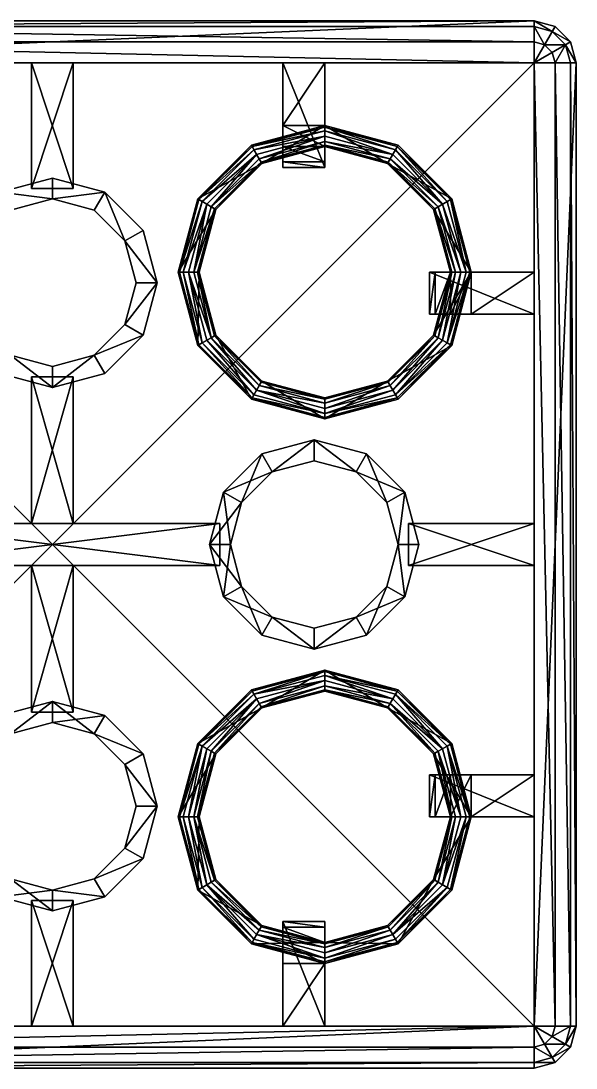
# Model space of a CAD drawing. Header units: metres. Extents: x 0 to 2.5, y 0 to 2.5.
# Drawn here: x 1.175 to 2.5, y 0 to 2.5 of the extents above; entities that cross this region are included whole.
import ezdxf

# ---------------------------------------------------------------- set-up
doc = ezdxf.new("R2010")
doc.units = ezdxf.units.M
doc.layers.add('block', color=163, linetype='CONTINUOUS')

msp = doc.modelspace()

# ---------------------------------------------------------------- meshes
at = {"layer": 'block'}
mesh = msp.add_polyface(dxfattribs=at)
corners = [(0.7, 2.15, 0.1), (0.7, 2.15, 1.4), (0.7, 2.4, 1.4), (0.7, 2.4), (0.7, 2.25), (0.7, 2.2, 0.013397), (0.7, 2.163398, 0.05), (0.6, 2.4, 1.4), (0.6, 2.25), (0.6, 2.15, 0.1), (0.6, 2.2, 0.013397), (0.6, 2.163398, 0.05), (1.2, 2.4, 1.4), (1.2, 2.4), (1.3, 2.4), (1.2, 2.1, 1.4), (1.2, 2.1), (1.3, 2.1, 1.4), (1.25, 2.125), (1.25, 2.125, 1.4), (1.125, 2.091506), (0.1, 2.5), (0.1, 2.4), (2.4, 2.5), (0.1, 2.4, 1.4), (2.4, 2.4, 1.4), (0.1, 2.5, 1.4), (0.1, 2.45, 1.486603), (2.4, 2.4, 1.5), (0.1, 2.4, 1.5), (0.1, 2.486603, 1.45), (2.4, 2.45, 1.486603), (2.4, 2.5, 1.4), (0.859808, 2.05, 1.5), (0.903109, 2.075, 1.5), (0.775, 2.203109, 1.5), (0.6, 2.25, 1.5), (0.75, 2.159808, 1.5), (0.775, 2.203109, 1.725), (0.6, 2.25, 1.725), (0.903109, 2.075, 1.725), (0.6, 2.2375, 1.746651), (0.76875, 2.192284, 1.746651), (0.7625, 2.181458, 1.75), (0.881458, 2.0625, 1.75), (0.892284, 2.06875, 1.746651), (0.75625, 2.170633, 1.746651), (0.773325, 2.200208, 1.7375), (0.6, 2.2125, 1.746651), (0.6, 2.225, 1.75), (0.6, 2.203349, 1.7375), (0.6, 2.246651, 1.7375), (0.900208, 2.073325, 1.7375), (0.751675, 2.162708, 1.7375), (0.870633, 2.05625, 1.746651), (0.862708, 2.051675, 1.7375), (0.75, 2.159808, 1.725), (0.6, 2.2, 1.725), (0.6, 2.2, 1.5), (0.859808, 2.05, 1.725)]
mesh.append_faces([[corners[k] for k in face] for face in [(0, 1, 2), (0, 2, 3), (0, 3, 4), (0, 4, 5), (0, 5, 6), (7, 3, 2), (3, 8, 4), (1, 7, 2), (9, 1, 0), (10, 6, 5), (5, 4, 8), (6, 11, 0), (12, 13, 14), (15, 16, 13), (15, 13, 12), (14, 13, 16), (17, 15, 12), (18, 19, 20), (21, 22, 23), (22, 24, 25), (23, 26, 21), (27, 28, 29), (30, 31, 27), (32, 30, 26), (33, 34, 35), (36, 37, 35), (33, 35, 37), (34, 38, 35), (35, 38, 39), (35, 39, 36), (38, 34, 40), (41, 42, 43), (43, 42, 44), (44, 42, 45), (43, 44, 46), (45, 42, 47), (42, 41, 47), (43, 46, 48), (41, 43, 49), (43, 48, 49), (48, 46, 50), (47, 39, 38), (39, 47, 51), (47, 41, 51), (45, 47, 52), (47, 38, 52), (52, 38, 40), (50, 46, 53), (46, 54, 53), (55, 56, 53), (57, 53, 56), (58, 56, 37), (37, 56, 59)]])
mesh = msp.add_polyface(dxfattribs=at)
corners = [(1.8, 2.4, 1.4), (1.8, 2.4), (1.9, 2.4), (1.8, 2.25), (1.9, 2.15, 1.4), (1.8, 2.15, 1.4), (1.8, 2.15, 0.1), (1.8, 2.2, 0.013397), (1.8, 2.163398, 0.05), (1.9, 2.163398, 0.05), (1.9, 2.2, 0.013397), (1.9, 2.15, 0.1), (1.3, 2.4, 1.4), (1.3, 2.4), (1.3, 2.1), (1.3, 2.1, 1.4), (1.2, 2.4, 1.4), (1.2, 2.1), (1.25, 2.125, 1.4), (1.25, 2.125), (1.375, 2.091506, 1.4), (2.4, 2.5), (0.1, 2.4), (2.4, 2.4), (2.4, 2.4, 1.4), (2.4, 2.5, 1.4), (0.1, 2.5, 1.4), (0.1, 2.486603, 1.45), (2.4, 2.486603, 1.45), (2.4, 2.45, 1.486603), (0.1, 2.45, 1.486603), (2.4, 2.4, 1.5), (1.75, 2.159808, 1.5), (1.9, 2.25, 1.5), (1.725, 2.203109, 1.5), (1.596891, 2.075, 1.5), (1.725, 2.203109, 1.725), (1.596891, 2.075, 1.725), (1.9, 2.25, 1.725), (1.629367, 2.05625, 1.746651), (1.74375, 2.170633, 1.746651), (1.748325, 2.162708, 1.7375), (1.9, 2.2125, 1.746651), (1.73125, 2.192284, 1.746651), (1.726675, 2.200208, 1.7375), (1.9, 2.2375, 1.746651), (1.9, 2.225, 1.75), (1.7375, 2.181458, 1.75), (1.607716, 2.06875, 1.746651), (1.618542, 2.0625, 1.75), (1.75, 2.159808, 1.725), (1.9, 2.2, 1.725), (1.599792, 2.073325, 1.7375), (1.9, 2.246651, 1.7375), (1.9, 2.203349, 1.7375), (1.637292, 2.051675, 1.7375), (1.640192, 2.05, 1.5)]
mesh.append_faces([[corners[k] for k in face] for face in [(0, 1, 2), (2, 1, 3), (4, 5, 0), (6, 5, 4), (3, 6, 7), (0, 5, 6), (7, 6, 8), (0, 6, 1), (6, 3, 1), (8, 9, 7), (7, 10, 3), (11, 8, 6), (12, 13, 14), (12, 14, 15), (16, 13, 12), (13, 17, 14), (15, 16, 12), (18, 19, 20), (21, 22, 23), (22, 24, 23), (21, 25, 26), (27, 25, 28), (27, 28, 29), (30, 29, 31), (32, 33, 34), (32, 34, 35), (34, 36, 35), (35, 36, 37), (36, 34, 38), (38, 34, 33), (39, 40, 41), (41, 40, 42), (43, 44, 45), (43, 45, 46), (42, 40, 46), (43, 46, 47), (46, 40, 47), (40, 39, 47), (43, 47, 48), (47, 49, 48), (50, 41, 51), (38, 44, 36), (36, 44, 52), (44, 43, 52), (43, 48, 52), (36, 52, 37), (45, 44, 53), (44, 38, 53), (51, 41, 54), (41, 42, 54), (41, 50, 55), (56, 50, 32), (32, 50, 51)]])
mesh = msp.add_polyface(dxfattribs=at)
corners = [(2.4, 1.9, 1.4), (2.4, 1.9), (2.4, 1.8), (2.25, 1.9), (2.15, 1.9, 0.1), (2.2, 1.9, 0.013397), (2.15, 1.9, 1.4), (2.163398, 1.9, 0.05), (2.4, 1.8, 1.4), (2.25, 1.8), (2.163398, 1.8, 0.05), (2.2, 1.8, 0.013397), (2.4, 2.4), (2.5, 2.4), (2.486603, 2.45), (2.45, 2.486603), (2.4, 2.5), (2.486603, 2.45, 1.4), (2.45, 2.486603, 1.4), (2.4, 2.5, 1.4), (2.5, 2.4, 1.4), (2.443301, 2.425, 1.486603), (2.45, 2.4, 1.486603), (2.4, 2.4, 1.5), (2.443301, 2.475, 1.45), (2.425, 2.443301, 1.486603), (2.4, 2.486603, 1.45), (2.4, 2.45, 1.486603), (2.475, 2.443301, 1.45), (2.486603, 2.4, 1.45), (2.159808, 2.05, 1.5), (2.2, 1.9, 1.5), (2.25, 1.9, 1.5), (2.203109, 2.075, 1.5), (2.25, 1.9, 1.725), (2.203109, 2.075, 1.725), (2.2375, 1.9, 1.746651), (2.181458, 2.0625, 1.75), (2.192284, 2.06875, 1.746651), (2.170633, 2.05625, 1.746651), (2.225, 1.9, 1.75), (2.162708, 2.051675, 1.7375), (2.2125, 1.9, 1.746651), (2.159808, 2.05, 1.725), (2.203349, 1.9, 1.7375), (2.246651, 1.9, 1.7375), (2.200208, 2.073325, 1.7375), (2.2, 1.9, 1.725), (2.159808, 1.75, 1.725)]
mesh.append_faces([[corners[k] for k in face] for face in [(0, 1, 2), (3, 4, 5), (0, 6, 4), (5, 4, 7), (0, 4, 1), (4, 3, 1), (8, 6, 0), (9, 1, 3), (7, 10, 5), (5, 11, 3), (12, 13, 14), (12, 14, 15), (16, 12, 15), (14, 17, 15), (15, 17, 18), (18, 19, 16), (15, 18, 16), (17, 14, 20), (20, 14, 13), (21, 22, 23), (24, 25, 26), (25, 23, 27), (24, 26, 19), (23, 25, 21), (22, 21, 28), (21, 25, 28), (25, 24, 28), (24, 17, 28), (28, 17, 20), (28, 20, 29), (22, 28, 29), (26, 25, 27), (17, 24, 18), (24, 19, 18), (30, 31, 32), (30, 32, 33), (32, 34, 35), (32, 35, 33), (36, 37, 38), (39, 37, 40), (37, 36, 40), (41, 39, 42), (39, 40, 42), (43, 41, 44), (41, 42, 44), (34, 45, 46), (45, 36, 46), (36, 38, 46), (34, 46, 35), (43, 44, 47), (30, 47, 31), (31, 47, 48), (47, 30, 43)]])
mesh = msp.add_polyface(dxfattribs=at)
corners = [(1.2, 1.2, 1.4), (1.2, 1.2), (1.3, 1.2), (1.2, 0.85, 1.4), (1.2, 0.85), (1.3, 0.85, 1.4), (0.85, 1.2, 1.4), (0.85, 1.2), (0.85, 1.3), (1.65, 1.2, 1.4), (0.85, 1.3, 1.4), (1.15, 0.798205), (1.125, 0.841506), (1.076795, 0.725), (1.033494, 0.75), (1, 0.625), (1.05, 0.625), (1.25, 0.875), (1.25, 0.825), (1.15, 0.798205, 1.4), (1.076795, 0.725, 1.4), (1.033494, 0.75, 1.4), (1.125, 0.841506, 1.4), (1.25, 0.875, 1.4), (1.25, 0.825, 1.4), (1.05, 0.625, 1.4), (1, 0.625, 1.4), (0.841506, 1.125), (0.841506, 1.125, 1.4), (0.875, 1.25), (0.875, 1.25, 1.4), (0.1, 2.4, 1.5), (2.4, 0.1, 1.5), (0.1, 0.1, 1.5), (0.859808, 0.75, 1.5), (0.95, 0.6, 1.5), (0.903109, 0.775, 1.5), (0.95, 0.6, 1.725), (0.903109, 0.775, 1.725), (0.775, 0.903109, 1.725), (0.900208, 0.773325, 1.7375), (0.946651, 0.6, 1.7375), (0.773325, 0.900208, 1.7375), (0.892284, 0.76875, 1.746651), (0.881458, 0.7625, 1.75), (0.9375, 0.6, 1.746651), (0.925, 0.6, 1.75), (0.859808, 0.75, 1.725), (0.862708, 0.751675, 1.7375), (0.903349, 0.6, 1.7375), (0.870633, 0.75625, 1.746651), (0.9125, 0.6, 1.746651), (0.9, 0.6, 1.725)]
mesh.append_faces([[corners[k] for k in face] for face in [(0, 1, 2), (3, 4, 1), (3, 1, 0), (5, 4, 3), (2, 1, 4), (5, 3, 0), (6, 7, 8), (9, 7, 6), (9, 6, 10), (11, 12, 13), (13, 12, 14), (13, 14, 15), (13, 15, 16), (12, 11, 17), (17, 11, 18), (19, 20, 21), (19, 21, 22), (19, 22, 23), (19, 23, 24), (21, 20, 25), (21, 25, 26), (21, 14, 22), (22, 14, 12), (17, 23, 12), (22, 12, 23), (14, 21, 15), (26, 15, 21), (24, 11, 19), (19, 11, 13), (20, 16, 25), (16, 20, 13), (19, 13, 20), (11, 24, 18), (27, 28, 29), (30, 29, 28), (31, 32, 33), (34, 35, 36), (35, 37, 38), (39, 36, 38), (35, 38, 36), (40, 38, 41), (42, 40, 43), (40, 41, 43), (41, 38, 37), (44, 43, 45), (43, 41, 45), (44, 45, 46), (47, 48, 49), (44, 46, 50), (46, 51, 50), (51, 48, 50), (38, 40, 39), (52, 34, 47)]])
mesh = msp.add_polyface(dxfattribs=at)
corners = [(1.2, 1.65, 1.4), (1.2, 1.65), (1.3, 1.65), (1.2, 1.3, 1.4), (1.2, 1.3), (1.3, 1.3, 1.4), (0.85, 1.3, 1.4), (0.85, 1.3), (1.65, 1.3), (0.85, 1.2, 1.4), (0.85, 1.2), (1.076795, 1.775), (1.033494, 1.75), (1.15, 1.701795), (1.125, 1.658494), (1.25, 1.625), (1.25, 1.675), (1.05, 1.875), (1, 1.875), (1.15, 1.701795, 1.4), (1.125, 1.658494, 1.4), (1.076795, 1.775, 1.4), (1.033494, 1.75, 1.4), (1, 1.875, 1.4), (1.05, 1.875, 1.4), (1.25, 1.625, 1.4), (1.25, 1.675, 1.4), (0.841506, 1.375, 1.4), (0.841506, 1.375), (0.875, 1.25, 1.4), (0.875, 1.25), (2.4, 2.4, 1.4), (0.1, 2.4, 1.4), (0.1, 0.1, 1.4), (0.903109, 1.725, 1.5), (0.95, 1.9, 1.5), (0.859808, 1.75, 1.5), (0.903109, 1.725, 1.725), (0.95, 1.9, 1.725), (0.775, 1.596891, 1.725), (0.892284, 1.73125, 1.746651), (0.900208, 1.726675, 1.7375), (0.76875, 1.607716, 1.746651), (0.7625, 1.618542, 1.75), (0.881458, 1.7375, 1.75), (0.9375, 1.9, 1.746651), (0.870633, 1.74375, 1.746651), (0.9125, 1.9, 1.746651), (0.946651, 1.9, 1.7375), (0.903349, 1.9, 1.7375), (0.862708, 1.748325, 1.7375), (0.9, 1.9, 1.725), (0.859808, 1.75, 1.725), (0.9, 1.9, 1.5)]
mesh.append_faces([[corners[k] for k in face] for face in [(0, 1, 2), (3, 4, 1), (3, 1, 0), (5, 4, 3), (2, 1, 4), (5, 3, 0), (6, 7, 8), (9, 7, 6), (8, 7, 10), (11, 12, 13), (13, 12, 14), (13, 14, 15), (13, 15, 16), (12, 11, 17), (12, 17, 18), (19, 20, 21), (21, 20, 22), (21, 22, 23), (21, 23, 24), (20, 19, 25), (25, 19, 26), (25, 15, 14), (22, 12, 23), (23, 12, 18), (12, 22, 14), (14, 22, 20), (25, 14, 20), (24, 17, 11), (21, 13, 19), (19, 13, 16), (19, 16, 26), (13, 21, 11), (24, 11, 21), (27, 28, 29), (29, 28, 30), (31, 32, 33), (34, 35, 36), (37, 38, 35), (34, 39, 37), (34, 37, 35), (40, 41, 42), (40, 43, 44), (40, 44, 45), (44, 46, 47), (39, 41, 37), (37, 41, 48), (41, 40, 48), (40, 45, 48), (37, 48, 38), (49, 46, 50), (51, 50, 52), (53, 52, 36)]])
mesh = msp.add_polyface(dxfattribs=at)
corners = [(1.3, 1.2, 1.4), (1.3, 1.2), (1.3, 0.85), (1.3, 0.85, 1.4), (1.2, 1.2, 1.4), (1.2, 0.85), (1.65, 1.2, 1.4), (1.65, 1.2), (0.85, 1.2), (1.65, 1.3), (1.423205, 0.725), (1.45, 0.625), (1.5, 0.625), (1.466506, 0.75), (1.35, 0.798205), (1.375, 0.841506), (1.25, 0.875), (1.25, 0.825), (1.25, 0.825, 1.4), (1.375, 0.841506, 1.4), (1.35, 0.798205, 1.4), (1.466506, 0.75, 1.4), (1.25, 0.875, 1.4), (1.423205, 0.725, 1.4), (1.5, 0.625, 1.4), (1.45, 0.625, 1.4), (1.658494, 1.125, 1.4), (1.658494, 1.125), (1.625, 1.25, 1.4), (1.625, 1.25), (2.4, 2.4, 1.4), (0.1, 0.1, 1.4), (2.4, 0.1, 1.4), (1.55, 0.6, 1.5), (1.640192, 0.75, 1.5), (1.596891, 0.775, 1.5), (1.6, 0.6, 1.5), (1.640192, 0.75, 1.725), (1.607716, 0.76875, 1.746651), (1.5625, 0.6, 1.746651), (1.553349, 0.6, 1.7375), (1.575, 0.6, 1.75), (1.5875, 0.6, 1.746651), (1.618542, 0.7625, 1.75), (1.629367, 0.75625, 1.746651), (1.596891, 0.775, 1.725), (1.55, 0.6, 1.725), (1.637292, 0.751675, 1.7375), (1.6, 0.6, 1.725), (1.596651, 0.6, 1.7375), (1.73125, 0.892284, 1.746651), (1.599792, 0.773325, 1.7375), (1.725, 0.903109, 1.725)]
mesh.append_faces([[corners[k] for k in face] for face in [(0, 1, 2), (0, 2, 3), (4, 1, 0), (3, 2, 5), (1, 5, 2), (3, 4, 0), (6, 7, 8), (9, 8, 7), (10, 11, 12), (10, 12, 13), (14, 13, 15), (14, 15, 16), (14, 16, 17), (10, 13, 14), (18, 19, 20), (20, 19, 21), (19, 18, 22), (20, 21, 23), (21, 24, 23), (24, 25, 23), (22, 16, 19), (19, 16, 15), (21, 13, 24), (24, 13, 12), (13, 21, 15), (19, 15, 21), (25, 11, 10), (23, 14, 20), (20, 14, 17), (20, 17, 18), (14, 23, 10), (25, 10, 23), (26, 27, 28), (28, 27, 29), (30, 31, 32), (33, 34, 35), (36, 37, 34), (38, 39, 40), (39, 38, 41), (42, 41, 43), (41, 38, 43), (42, 43, 44), (45, 40, 46), (47, 37, 48), (44, 47, 49), (50, 38, 51), (38, 40, 51), (40, 45, 51), (52, 51, 45), (35, 52, 45), (35, 45, 46), (35, 46, 33)]])
mesh = msp.add_polyface(dxfattribs=at)
corners = [(1.3, 1.65, 1.4), (1.3, 1.65), (1.3, 1.3), (1.3, 1.3, 1.4), (1.2, 1.65, 1.4), (1.2, 1.3), (1.65, 1.3, 1.4), (1.65, 1.3), (1.65, 1.2), (0.85, 1.3, 1.4), (1.65, 1.2, 1.4), (1.658494, 1.375), (1.658494, 1.375, 1.4), (1.625, 1.25), (1.625, 1.25, 1.4), (1.35, 1.701795), (1.25, 1.625), (1.375, 1.658494), (1.466506, 1.75), (1.25, 1.675), (1.423205, 1.775), (1.5, 1.875), (1.45, 1.875), (1.45, 1.875, 1.4), (1.5, 1.875, 1.4), (1.423205, 1.775, 1.4), (1.466506, 1.75, 1.4), (1.35, 1.701795, 1.4), (1.375, 1.658494, 1.4), (1.25, 1.625, 1.4), (1.25, 1.675, 1.4), (0.1, 2.4, 1.5), (2.4, 2.4, 1.5), (2.4, 0.1, 1.5), (1.6, 1.9, 1.5), (1.55, 1.9, 1.5), (1.596891, 1.725, 1.5), (1.640192, 1.75, 1.5), (1.725, 1.596891, 1.5), (1.596891, 1.725, 1.725), (1.55, 1.9, 1.725), (1.5625, 1.9, 1.746651), (1.599792, 1.726675, 1.7375), (1.553349, 1.9, 1.7375), (1.607716, 1.73125, 1.746651), (1.575, 1.9, 1.75), (1.618542, 1.7375, 1.75), (1.726675, 1.599792, 1.7375), (1.629367, 1.74375, 1.746651), (1.596651, 1.9, 1.7375), (1.637292, 1.748325, 1.7375), (1.725, 1.596891, 1.725), (1.640192, 1.75, 1.725), (1.6, 1.9, 1.725)]
mesh.append_faces([[corners[k] for k in face] for face in [(0, 1, 2), (0, 2, 3), (4, 1, 0), (3, 2, 5), (1, 5, 2), (3, 4, 0), (6, 7, 8), (9, 7, 6), (10, 9, 6), (11, 12, 13), (14, 13, 12), (15, 16, 17), (15, 17, 18), (16, 15, 19), (15, 18, 20), (18, 21, 20), (21, 22, 20), (23, 24, 25), (25, 24, 26), (27, 26, 28), (27, 28, 29), (27, 29, 30), (25, 26, 27), (24, 21, 18), (28, 17, 29), (29, 17, 16), (17, 28, 18), (18, 28, 26), (24, 18, 26), (25, 22, 23), (30, 15, 27), (27, 15, 20), (22, 25, 20), (27, 20, 25), (15, 30, 19), (31, 32, 33), (34, 35, 36), (34, 36, 37), (38, 36, 39), (39, 36, 35), (39, 35, 40), (41, 42, 43), (42, 41, 44), (45, 46, 44), (42, 44, 47), (46, 45, 48), (49, 50, 48), (40, 43, 39), (43, 42, 39), (39, 42, 51), (52, 50, 53), (53, 37, 52)]])
mesh = msp.add_polyface(dxfattribs=at)
corners = [(1.9, 2.15, 0.1), (1.9, 2.15, 1.4), (1.9, 2.4, 1.4), (1.9, 2.4), (1.9, 2.25), (1.9, 2.2, 0.013397), (1.9, 2.163398, 0.05), (1.8, 2.4, 1.4), (1.8, 2.25), (1.8, 2.15, 0.1), (1.8, 2.2, 0.013397), (1.8, 2.163398, 0.05), (2.15, 1.9, 0.1), (2.15, 1.9, 1.4), (2.15, 1.8, 1.4), (2.15, 1.8, 0.1), (2.163398, 1.9, 0.05), (2.05, 2.159808, 1.5), (2.203109, 2.075, 1.5), (2.075, 2.203109, 1.5), (1.9, 2.25, 1.5), (1.75, 2.159808, 1.5), (1.9, 2.2, 1.5), (2.159808, 2.05, 1.5), (2.075, 2.203109, 1.725), (1.9, 2.25, 1.725), (2.203109, 2.075, 1.725), (2.181458, 2.0625, 1.75), (2.06875, 2.192284, 1.746651), (2.192284, 2.06875, 1.746651), (2.073325, 2.200208, 1.7375), (2.051675, 2.162708, 1.7375), (2.05625, 2.170633, 1.746651), (2.170633, 2.05625, 1.746651), (2.162708, 2.051675, 1.7375), (1.9, 2.2375, 1.746651), (2.0625, 2.181458, 1.75), (1.9, 2.2125, 1.746651), (1.9, 2.225, 1.75), (2.05, 2.159808, 1.725), (2.159808, 2.05, 1.725), (1.9, 2.246651, 1.7375), (2.200208, 2.073325, 1.7375), (1.9, 2.203349, 1.7375), (1.9, 2.2, 1.725)]
mesh.append_faces([[corners[k] for k in face] for face in [(0, 1, 2), (0, 2, 3), (0, 3, 4), (0, 4, 5), (0, 5, 6), (7, 3, 2), (3, 8, 4), (1, 7, 2), (9, 1, 0), (10, 6, 5), (5, 4, 8), (6, 11, 0), (12, 13, 14), (15, 16, 12), (17, 18, 19), (17, 19, 20), (20, 21, 22), (17, 20, 22), (23, 18, 17), (18, 24, 19), (19, 24, 25), (19, 25, 20), (24, 18, 26), (27, 28, 29), (28, 30, 29), (31, 32, 33), (32, 27, 33), (31, 33, 34), (35, 28, 36), (28, 27, 36), (27, 32, 36), (32, 37, 36), (35, 36, 38), (36, 37, 38), (39, 31, 40), (31, 34, 40), (26, 30, 24), (24, 30, 41), (30, 28, 41), (28, 35, 41), (24, 41, 25), (29, 30, 42), (30, 26, 42), (37, 32, 43), (32, 31, 43), (31, 39, 43), (44, 43, 39), (22, 39, 17), (17, 39, 40), (17, 40, 23), (39, 22, 44), (21, 44, 22)]])
mesh = msp.add_polyface(dxfattribs=at)
corners = [(2.4, 0.7, 1.4), (2.4, 0.7), (2.4, 0.6), (2.25, 0.7), (2.15, 0.7, 0.1), (2.2, 0.7, 0.013397), (2.15, 0.7, 1.4), (2.163398, 0.7, 0.05), (2.15, 0.6, 1.4), (2.4, 0.6, 1.4), (2.25, 0.6), (2.163398, 0.6, 0.05), (2.2, 0.6, 0.013397), (2.15, 0.6, 0.1), (2.4, 1.3, 1.4), (2.4, 1.2), (2.4, 1.2, 1.4), (2.1, 1.2), (2.1, 1.2, 1.4), (2.4, 1.3), (2.1, 1.3, 1.4), (2.5, 2.4, 1.4), (2.5, 0.1), (2.5, 0.1, 1.4), (2.4, 0.1), (2.5, 2.4), (2.4, 2.4), (2.4, 0.1, 1.4), (2.45, 2.4, 1.486603), (2.486603, 0.1, 1.45), (2.45, 0.1, 1.486603), (2.4, 0.1, 1.5), (2.4, 2.4, 1.5), (2.486603, 2.4, 1.45), (2.159808, 0.75, 1.5), (2.2, 0.6, 1.5), (2.25, 0.6, 1.5), (2.203109, 0.775, 1.5), (2.05, 0.859808, 1.5), (2.2, 0.6, 1.725), (2.159808, 0.75, 1.725), (2.203349, 0.6, 1.7375), (2.170633, 0.75625, 1.746651), (2.2125, 0.6, 1.746651), (2.05625, 0.870633, 1.746651), (2.181458, 0.7625, 1.75), (2.06875, 0.892284, 1.746651), (2.192284, 0.76875, 1.746651), (2.203109, 0.775, 1.725), (2.073325, 0.900208, 1.7375), (2.075, 0.903109, 1.725), (2.162708, 0.751675, 1.7375), (2.2375, 0.6, 1.746651), (2.246651, 0.6, 1.7375), (2.225, 0.6, 1.75), (2.051675, 0.862708, 1.7375), (2.25, 0.6, 1.725), (2.200208, 0.773325, 1.7375), (2.075, 0.903109, 1.5)]
mesh.append_faces([[corners[k] for k in face] for face in [(0, 1, 2), (3, 4, 5), (0, 6, 4), (5, 4, 7), (0, 4, 1), (4, 3, 1), (4, 6, 8), (9, 6, 0), (10, 1, 3), (7, 11, 5), (5, 12, 3), (13, 7, 4), (14, 15, 16), (16, 15, 17), (16, 17, 18), (19, 17, 15), (16, 18, 20), (21, 22, 23), (24, 22, 25), (26, 27, 24), (28, 29, 30), (30, 31, 32), (29, 33, 23), (34, 35, 36), (34, 36, 37), (34, 37, 38), (34, 39, 35), (39, 34, 40), (38, 40, 34), (41, 42, 43), (42, 44, 45), (46, 47, 45), (48, 49, 50), (44, 42, 51), (42, 41, 51), (52, 47, 53), (43, 42, 54), (42, 45, 54), (45, 47, 54), (47, 52, 54), (55, 51, 40), (51, 41, 40), (41, 39, 40), (56, 53, 57), (53, 47, 57), (47, 46, 57), (46, 49, 57), (49, 48, 57), (56, 57, 48), (37, 50, 58), (36, 56, 48), (50, 37, 48), (36, 48, 37)]])
mesh = msp.add_polyface(dxfattribs=at)
corners = [(2.4, 1.9, 1.4), (2.4, 1.8), (2.4, 1.8, 1.4), (2.15, 1.9, 0.1), (2.15, 1.8, 1.4), (2.15, 1.8, 0.1), (2.15, 1.9, 1.4), (2.25, 1.8), (2.4, 1.9), (2.2, 1.8, 0.013397), (2.163398, 1.8, 0.05), (2.2, 1.9, 0.013397), (2.25, 1.9), (2.163398, 1.9, 0.05), (2.4, 1.3, 1.4), (2.4, 1.3), (2.4, 1.2), (2.1, 1.3, 1.4), (2.1, 1.3), (2.1, 1.2), (2.4, 1.2, 1.4), (2.5, 2.4, 1.4), (2.5, 2.4), (2.5, 0.1), (2.4, 0.1), (2.4, 2.4), (2.4, 2.4, 1.4), (2.4, 0.1, 1.4), (2.486603, 2.4, 1.45), (2.486603, 0.1, 1.45), (2.45, 2.4, 1.486603), (2.45, 0.1, 1.486603), (2.4, 2.4, 1.5), (2.5, 0.1, 1.4), (2.05, 1.640192, 1.5), (2.203109, 1.725, 1.5), (2.159808, 1.75, 1.5), (2.25, 1.9, 1.5), (2.2, 1.9, 1.5), (2.203109, 1.725, 1.725), (2.25, 1.9, 1.725), (2.075, 1.596891, 1.725), (2.075, 1.596891, 1.5), (2.0625, 1.618542, 1.75), (2.170633, 1.74375, 1.746651), (2.181458, 1.7375, 1.75), (2.192284, 1.73125, 1.746651), (2.06875, 1.607716, 1.746651), (2.2125, 1.9, 1.746651), (2.2375, 1.9, 1.746651), (2.246651, 1.9, 1.7375), (2.225, 1.9, 1.75), (2.203349, 1.9, 1.7375), (2.073325, 1.599792, 1.7375), (2.200208, 1.726675, 1.7375), (2.2, 1.9, 1.725), (2.162708, 1.748325, 1.7375), (2.05625, 1.629367, 1.746651), (2.051675, 1.637292, 1.7375), (2.159808, 1.75, 1.725), (2.05, 1.640192, 1.725)]
mesh.append_faces([[corners[k] for k in face] for face in [(0, 1, 2), (3, 4, 5), (2, 4, 6), (7, 1, 8), (5, 4, 2), (5, 2, 1), (5, 1, 7), (5, 7, 9), (5, 9, 10), (11, 10, 9), (9, 7, 12), (10, 13, 5), (14, 15, 16), (17, 18, 15), (17, 15, 14), (15, 18, 19), (20, 17, 14), (21, 22, 23), (24, 22, 25), (25, 26, 27), (28, 29, 30), (30, 31, 32), (33, 28, 21), (34, 35, 36), (35, 37, 36), (37, 38, 36), (39, 40, 37), (39, 37, 35), (39, 35, 41), (41, 35, 42), (43, 44, 45), (45, 46, 47), (45, 44, 48), (49, 50, 46), (49, 46, 51), (46, 45, 51), (45, 48, 51), (48, 44, 52), (39, 50, 40), (41, 53, 54), (53, 47, 54), (47, 46, 54), (46, 50, 54), (50, 39, 54), (41, 54, 39), (55, 52, 56), (52, 44, 56), (44, 57, 56), (58, 59, 56), (55, 56, 59), (60, 36, 59), (38, 59, 36)]])
mesh = msp.add_polyface(dxfattribs=at)
corners = [(1.3, 2.1, 1.4), (1.3, 2.1), (1.2, 2.1), (1.423205, 1.975), (1.45, 1.875), (1.5, 1.875), (1.466506, 2), (1.375, 2.091506), (1.25, 2.075), (1.25, 2.125), (1.35, 2.048205), (1.25, 2.075, 1.4), (1.25, 2.125, 1.4), (1.375, 2.091506, 1.4), (1.35, 2.048205, 1.4), (1.423205, 1.975, 1.4), (1.466506, 2, 1.4), (1.5, 1.875, 1.4), (1.45, 1.875, 1.4), (1.640192, 2.05, 1.5), (1.55, 1.9, 1.5), (1.6, 1.9, 1.5), (1.596891, 2.075, 1.5), (1.75, 2.159808, 1.5), (1.596891, 2.075, 1.725), (1.55, 1.9, 1.725), (1.7375, 2.181458, 1.75), (1.629367, 2.05625, 1.746651), (1.618542, 2.0625, 1.75), (1.5875, 1.9, 1.746651), (1.5625, 1.9, 1.746651), (1.607716, 2.06875, 1.746651), (1.575, 1.9, 1.75), (1.553349, 1.9, 1.7375), (1.607716, 1.73125, 1.746651), (1.637292, 1.748325, 1.7375), (1.596651, 1.9, 1.7375), (1.6, 1.9, 1.725), (1.629367, 1.74375, 1.746651), (1.599792, 2.073325, 1.7375), (1.637292, 2.051675, 1.7375), (1.748325, 2.162708, 1.7375), (1.75, 2.159808, 1.725), (1.640192, 2.05, 1.725), (1.640192, 1.75, 1.5)]
mesh.append_faces([[corners[k] for k in face] for face in [(0, 1, 2), (3, 4, 5), (3, 5, 6), (3, 6, 7), (8, 7, 9), (7, 8, 10), (3, 7, 10), (11, 12, 13), (11, 13, 14), (14, 13, 15), (13, 16, 15), (16, 17, 15), (17, 18, 15), (13, 9, 7), (16, 7, 6), (16, 6, 5), (16, 5, 17), (13, 7, 16), (18, 4, 3), (15, 10, 14), (14, 10, 8), (14, 8, 11), (10, 15, 3), (18, 3, 15), (19, 20, 21), (20, 19, 22), (23, 22, 19), (22, 24, 25), (22, 25, 20), (26, 27, 28), (27, 29, 28), (28, 30, 31), (30, 28, 32), (28, 29, 32), (31, 30, 33), (30, 32, 34), (35, 36, 37), (32, 29, 38), (29, 36, 38), (33, 25, 24), (31, 33, 39), (33, 24, 39), (37, 36, 40), (36, 29, 40), (29, 27, 40), (27, 41, 40), (40, 42, 43), (37, 40, 43), (44, 37, 21), (21, 37, 43), (42, 19, 43), (21, 43, 19)]])
mesh = msp.add_polyface(dxfattribs=at)
corners = [(1.3, 2.1, 1.4), (1.2, 2.1), (1.2, 2.1, 1.4), (1.25, 2.075), (1.25, 2.125), (1.125, 2.091506), (1.076795, 1.975), (1.033494, 2), (1, 1.875), (1.05, 1.875), (1.15, 2.048205), (1.15, 2.048205, 1.4), (1.076795, 1.975, 1.4), (1.033494, 2, 1.4), (1.125, 2.091506, 1.4), (1.25, 2.075, 1.4), (1.25, 2.125, 1.4), (1.05, 1.875, 1.4), (1, 1.875, 1.4), (0.859808, 2.05, 1.5), (0.9, 1.9, 1.5), (0.95, 1.9, 1.5), (0.903109, 2.075, 1.5), (0.859808, 1.75, 1.5), (0.95, 1.9, 1.725), (0.903109, 2.075, 1.725), (0.9375, 1.9, 1.746651), (0.881458, 2.0625, 1.75), (0.892284, 2.06875, 1.746651), (0.75, 2.159808, 1.725), (0.862708, 2.051675, 1.7375), (0.859808, 2.05, 1.725), (0.881458, 1.7375, 1.75), (0.925, 1.9, 1.75), (0.9125, 1.9, 1.746651), (0.903349, 1.9, 1.7375), (0.870633, 1.74375, 1.746651), (0.75625, 2.170633, 1.746651), (0.870633, 2.05625, 1.746651), (0.946651, 1.9, 1.7375), (0.900208, 2.073325, 1.7375), (0.9, 1.9, 1.725), (0.751675, 2.162708, 1.7375), (0.862708, 1.748325, 1.7375), (0.859808, 1.75, 1.725), (0.75, 2.159808, 1.5)]
mesh.append_faces([[corners[k] for k in face] for face in [(0, 1, 2), (3, 4, 5), (6, 5, 7), (6, 7, 8), (6, 8, 9), (5, 6, 10), (3, 5, 10), (11, 12, 13), (11, 13, 14), (15, 14, 16), (11, 14, 15), (13, 12, 17), (13, 17, 18), (13, 7, 14), (14, 7, 5), (14, 5, 16), (7, 13, 8), (18, 8, 13), (15, 10, 11), (11, 10, 6), (12, 9, 17), (9, 12, 6), (11, 6, 12), (10, 15, 3), (19, 20, 21), (19, 21, 22), (21, 20, 23), (21, 24, 25), (21, 25, 22), (26, 27, 28), (29, 30, 31), (26, 32, 33), (32, 34, 33), (27, 26, 33), (31, 30, 35), (30, 34, 35), (34, 36, 35), (37, 27, 38), (27, 33, 38), (33, 34, 38), (34, 30, 38), (24, 39, 40), (39, 26, 40), (26, 28, 40), (24, 40, 25), (31, 35, 41), (38, 30, 42), (41, 35, 43), (19, 41, 20), (20, 41, 44), (41, 19, 31), (45, 31, 19)]])
mesh = msp.add_polyface(dxfattribs=at)
corners = [(1.775, 1.423205), (1.75, 1.466506), (1.701795, 1.35), (1.658494, 1.375), (1.625, 1.25), (1.675, 1.25), (1.875, 1.5), (1.875, 1.45), (1.775, 1.423205, 1.4), (1.701795, 1.35, 1.4), (1.658494, 1.375, 1.4), (1.75, 1.466506, 1.4), (1.875, 1.5, 1.4), (1.875, 1.45, 1.4), (1.675, 1.25, 1.4), (1.625, 1.25, 1.4), (1.640192, 1.75, 1.5), (1.725, 1.596891, 1.5), (1.75, 1.640192, 1.5), (1.9, 1.55, 1.5), (1.596891, 1.725, 1.5), (1.596891, 1.725, 1.725), (1.725, 1.596891, 1.725), (1.9, 1.55, 1.725), (1.607716, 1.73125, 1.746651), (1.618542, 1.7375, 1.75), (1.73125, 1.607716, 1.746651), (1.726675, 1.599792, 1.7375), (1.7375, 1.618542, 1.75), (1.748325, 1.637292, 1.7375), (1.637292, 1.748325, 1.7375), (1.640192, 1.75, 1.725), (1.75, 1.640192, 1.725), (1.9, 1.575, 1.75), (1.9, 1.5875, 1.746651), (1.9, 1.5625, 1.746651), (1.629367, 1.74375, 1.746651), (1.74375, 1.629367, 1.746651), (1.599792, 1.726675, 1.7375), (1.9, 1.553349, 1.7375), (1.9, 1.6, 1.725), (1.9, 1.596651, 1.7375), (1.9, 1.6, 1.5)]
mesh.append_faces([[corners[k] for k in face] for face in [(0, 1, 2), (2, 1, 3), (2, 3, 4), (2, 4, 5), (1, 0, 6), (6, 0, 7), (8, 9, 10), (8, 10, 11), (8, 11, 12), (8, 12, 13), (10, 9, 14), (10, 14, 15), (10, 3, 11), (11, 3, 1), (11, 1, 6), (11, 6, 12), (13, 0, 8), (8, 0, 2), (9, 5, 14), (5, 9, 2), (8, 2, 9), (0, 13, 7), (16, 17, 18), (18, 17, 19), (17, 16, 20), (17, 21, 22), (19, 22, 23), (17, 22, 19), (24, 25, 26), (24, 26, 27), (26, 25, 28), (29, 30, 31), (29, 31, 32), (33, 28, 34), (27, 26, 35), (26, 28, 35), (28, 33, 35), (28, 25, 36), (34, 28, 37), (28, 36, 37), (36, 30, 37), (30, 29, 37), (38, 27, 22), (22, 27, 39), (27, 35, 39), (22, 39, 23), (29, 32, 40), (34, 37, 41), (37, 29, 41), (42, 32, 18), (18, 32, 31), (18, 31, 16)]])
mesh = msp.add_polyface(dxfattribs=at)
corners = [(2.1, 1.2, 1.4), (2.1, 1.3), (2.1, 1.3, 1.4), (1.975, 1.423205), (2.091506, 1.375), (2, 1.466506), (1.875, 1.5), (2.075, 1.25), (2.125, 1.25), (1.875, 1.45), (2.048205, 1.35), (2.091506, 1.375, 1.4), (2.125, 1.25, 1.4), (2.075, 1.25, 1.4), (1.975, 1.423205, 1.4), (2, 1.466506, 1.4), (2.048205, 1.35, 1.4), (1.875, 1.5, 1.4), (1.875, 1.45, 1.4), (2.05, 1.640192, 1.5), (1.9, 1.55, 1.5), (2.075, 1.596891, 1.5), (2.203109, 1.725, 1.5), (1.9, 1.6, 1.5), (1.75, 1.640192, 1.5), (1.9, 1.55, 1.725), (2.075, 1.596891, 1.725), (1.9, 1.575, 1.75), (1.9, 1.5875, 1.746651), (2.05625, 1.629367, 1.746651), (1.9, 1.5625, 1.746651), (2.0625, 1.618542, 1.75), (2.051675, 1.637292, 1.7375), (2.170633, 1.74375, 1.746651), (2.073325, 1.599792, 1.7375), (2.06875, 1.607716, 1.746651), (2.181458, 1.7375, 1.75), (2.159808, 1.75, 1.725), (2.05, 1.640192, 1.725), (1.9, 1.553349, 1.7375), (1.9, 1.596651, 1.7375), (1.748325, 1.637292, 1.7375), (1.9, 1.6, 1.725), (2.162708, 1.748325, 1.7375), (2.159808, 1.75, 1.5), (1.75, 1.640192, 1.725)]
mesh.append_faces([[corners[k] for k in face] for face in [(0, 1, 2), (3, 4, 5), (3, 5, 6), (7, 8, 4), (3, 6, 9), (4, 3, 10), (7, 4, 10), (11, 12, 13), (14, 15, 16), (16, 15, 11), (16, 11, 13), (15, 14, 17), (17, 14, 18), (15, 5, 11), (11, 5, 4), (12, 4, 8), (11, 4, 12), (5, 15, 6), (6, 15, 17), (13, 7, 10), (16, 3, 14), (14, 3, 9), (14, 9, 18), (3, 16, 10), (13, 10, 16), (19, 20, 21), (19, 21, 22), (20, 19, 23), (24, 20, 23), (20, 25, 26), (20, 26, 21), (27, 28, 29), (30, 27, 31), (27, 29, 31), (29, 28, 32), (31, 29, 33), (34, 30, 35), (30, 31, 35), (31, 36, 35), (37, 32, 38), (25, 34, 26), (30, 34, 39), (34, 25, 39), (38, 32, 40), (32, 28, 40), (41, 42, 40), (38, 40, 42), (29, 32, 43), (44, 38, 19), (19, 38, 42), (45, 23, 42), (19, 42, 23)]])
mesh = msp.add_polyface(dxfattribs=at)
corners = [(1.65, 1.3, 1.4), (1.65, 1.2), (1.65, 1.2, 1.4), (1.701795, 1.15), (1.658494, 1.125), (1.775, 1.076795), (1.75, 1.033494), (1.875, 1), (1.875, 1.05), (1.675, 1.25), (1.625, 1.25), (1.775, 1.076795, 1.4), (1.75, 1.033494, 1.4), (1.701795, 1.15, 1.4), (1.658494, 1.125, 1.4), (1.625, 1.25, 1.4), (1.675, 1.25, 1.4), (1.875, 1, 1.4), (1.875, 1.05, 1.4), (1.75, 0.859808, 1.5), (1.9, 0.95, 1.5), (1.725, 0.903109, 1.5), (1.596891, 0.775, 1.5), (1.640192, 0.75, 1.5), (1.75, 0.859808, 1.725), (1.9, 0.9, 1.725), (1.640192, 0.75, 1.725), (1.607716, 0.76875, 1.746651), (1.7375, 0.881458, 1.75), (1.618542, 0.7625, 1.75), (1.629367, 0.75625, 1.746651), (1.637292, 0.751675, 1.7375), (1.74375, 0.870633, 1.746651), (1.73125, 0.892284, 1.746651), (1.9, 0.9125, 1.746651), (1.9, 0.925, 1.75), (1.9, 0.9375, 1.746651), (1.9, 0.95, 1.725), (1.726675, 0.900208, 1.7375), (1.725, 0.903109, 1.725), (1.748325, 0.862708, 1.7375), (1.9, 0.903349, 1.7375), (1.599792, 0.773325, 1.7375), (1.9, 0.946651, 1.7375)]
mesh.append_faces([[corners[k] for k in face] for face in [(0, 1, 2), (3, 4, 5), (5, 4, 6), (5, 6, 7), (5, 7, 8), (4, 3, 9), (4, 9, 10), (11, 12, 13), (13, 12, 14), (13, 14, 15), (13, 15, 16), (12, 11, 17), (17, 11, 18), (17, 7, 6), (4, 14, 6), (6, 14, 12), (17, 6, 12), (16, 9, 3), (13, 5, 11), (11, 5, 8), (11, 8, 18), (5, 13, 3), (16, 3, 13), (19, 20, 21), (19, 21, 22), (19, 22, 23), (23, 24, 19), (19, 24, 25), (24, 23, 26), (27, 28, 29), (29, 28, 30), (31, 30, 32), (30, 28, 32), (28, 27, 33), (34, 32, 35), (32, 28, 35), (28, 33, 35), (33, 36, 35), (31, 24, 26), (37, 38, 39), (24, 31, 40), (31, 32, 40), (32, 34, 40), (34, 41, 40), (24, 40, 25), (39, 38, 42), (38, 33, 42), (36, 33, 43), (33, 38, 43), (38, 37, 43), (21, 39, 22), (39, 21, 37), (37, 21, 20)]])
mesh = msp.add_polyface(dxfattribs=at)
corners = [(2.1, 1.2, 1.4), (2.1, 1.2), (2.1, 1.3), (2.125, 1.25), (2.075, 1.25), (2.091506, 1.125), (1.975, 1.076795), (2, 1.033494), (2.048205, 1.15), (1.875, 1), (1.875, 1.05), (1.975, 1.076795, 1.4), (2.091506, 1.125, 1.4), (2, 1.033494, 1.4), (1.875, 1, 1.4), (2.075, 1.25, 1.4), (2.125, 1.25, 1.4), (1.875, 1.05, 1.4), (2.048205, 1.15, 1.4), (2.05, 0.859808, 1.5), (2.203109, 0.775, 1.5), (2.075, 0.903109, 1.5), (1.9, 0.95, 1.5), (1.75, 0.859808, 1.5), (1.9, 0.9, 1.5), (2.05, 0.859808, 1.725), (2.159808, 0.75, 1.725), (1.9, 0.9, 1.725), (1.9, 0.9125, 1.746651), (2.05625, 0.870633, 1.746651), (1.9, 0.903349, 1.7375), (2.051675, 0.862708, 1.7375), (2.06875, 0.892284, 1.746651), (1.9, 0.9375, 1.746651), (2.073325, 0.900208, 1.7375), (2.0625, 0.881458, 1.75), (1.9, 0.925, 1.75), (2.181458, 0.7625, 1.75), (2.162708, 0.751675, 1.7375), (1.748325, 0.862708, 1.7375), (2.075, 0.903109, 1.725), (1.9, 0.946651, 1.7375), (1.9, 0.95, 1.725)]
mesh.append_faces([[corners[k] for k in face] for face in [(0, 1, 2), (3, 4, 5), (6, 7, 8), (8, 7, 5), (8, 5, 4), (7, 6, 9), (9, 6, 10), (11, 12, 13), (11, 13, 14), (15, 16, 12), (11, 14, 17), (12, 11, 18), (15, 12, 18), (12, 5, 13), (13, 5, 7), (14, 7, 9), (13, 7, 14), (5, 12, 3), (16, 3, 12), (18, 4, 15), (17, 6, 11), (11, 6, 8), (4, 18, 8), (11, 8, 18), (6, 17, 10), (19, 20, 21), (19, 21, 22), (22, 23, 24), (19, 22, 24), (24, 25, 19), (19, 25, 26), (25, 24, 27), (23, 27, 24), (28, 29, 30), (29, 31, 30), (32, 33, 34), (29, 28, 35), (28, 36, 35), (36, 33, 35), (33, 32, 35), (29, 35, 37), (35, 32, 37), (27, 30, 25), (30, 31, 25), (31, 29, 38), (30, 27, 39), (25, 31, 26), (40, 34, 41), (34, 33, 41), (40, 41, 42), (21, 40, 42), (21, 42, 22)]])
mesh = msp.add_polyface(dxfattribs=at)
corners = [(1.2, 0.4, 1.4), (1.2, 0.4), (1.3, 0.4), (1.076795, 0.525), (1.033494, 0.5), (1.15, 0.451795), (1.125, 0.408494), (1.25, 0.425), (1.25, 0.375), (1.05, 0.625), (1, 0.625), (1.15, 0.451795, 1.4), (1.125, 0.408494, 1.4), (1.076795, 0.525, 1.4), (1.033494, 0.5, 1.4), (1, 0.625, 1.4), (1.05, 0.625, 1.4), (1.25, 0.375, 1.4), (1.25, 0.425, 1.4), (0.859808, 0.75, 1.5), (0.9, 0.6, 1.5), (0.95, 0.6, 1.5), (0.75, 0.340192, 1.5), (0.903109, 0.425, 1.5), (0.859808, 0.45, 1.5), (0.903109, 0.425, 1.725), (0.95, 0.6, 1.725), (0.892284, 0.43125, 1.746651), (0.7625, 0.318542, 1.75), (0.881458, 0.4375, 1.75), (0.870633, 0.44375, 1.746651), (0.9125, 0.6, 1.746651), (0.900208, 0.426675, 1.7375), (0.946651, 0.6, 1.7375), (0.9375, 0.6, 1.746651), (0.925, 0.6, 1.75), (0.862708, 0.751675, 1.7375), (0.903349, 0.6, 1.7375), (0.859808, 0.75, 1.725), (0.9, 0.6, 1.725), (0.862708, 0.448325, 1.7375), (0.75625, 0.329367, 1.746651), (0.751675, 0.337292, 1.7375), (0.859808, 0.45, 1.725), (0.75, 0.340192, 1.725)]
mesh.append_faces([[corners[k] for k in face] for face in [(0, 1, 2), (3, 4, 5), (5, 4, 6), (7, 6, 8), (5, 6, 7), (4, 3, 9), (4, 9, 10), (11, 12, 13), (13, 12, 14), (13, 14, 15), (13, 15, 16), (12, 11, 17), (18, 17, 11), (12, 8, 6), (14, 4, 15), (15, 4, 10), (4, 14, 6), (12, 6, 14), (16, 9, 3), (13, 5, 11), (11, 5, 7), (11, 7, 18), (5, 13, 3), (16, 3, 13), (19, 20, 21), (22, 23, 24), (23, 21, 24), (21, 20, 24), (25, 26, 21), (23, 25, 21), (27, 28, 29), (28, 30, 29), (29, 30, 31), (32, 27, 33), (27, 34, 33), (34, 27, 35), (27, 29, 35), (29, 31, 35), (36, 31, 37), (31, 30, 37), (32, 33, 25), (33, 26, 25), (38, 37, 39), (39, 37, 40), (37, 30, 40), (30, 41, 40), (42, 43, 40), (39, 40, 43), (19, 39, 20), (20, 39, 43), (44, 24, 43), (20, 43, 24)]])
mesh = msp.add_polyface(dxfattribs=at)
corners = [(1.2, 0.4, 1.4), (1.3, 0.4), (1.3, 0.4, 1.4), (1.25, 0.425), (1.25, 0.375), (1.375, 0.408494), (1.466506, 0.5), (1.35, 0.451795), (1.423205, 0.525), (1.5, 0.625), (1.45, 0.625), (1.45, 0.625, 1.4), (1.5, 0.625, 1.4), (1.423205, 0.525, 1.4), (1.466506, 0.5, 1.4), (1.35, 0.451795, 1.4), (1.375, 0.408494, 1.4), (1.25, 0.425, 1.4), (1.25, 0.375, 1.4), (1.640192, 0.75, 1.5), (1.55, 0.6, 1.5), (1.6, 0.6, 1.5), (1.596891, 0.425, 1.5), (1.75, 0.340192, 1.5), (1.640192, 0.45, 1.5), (1.6, 0.6, 1.725), (1.640192, 0.75, 1.725), (1.640192, 0.45, 1.725), (1.5875, 0.6, 1.746651), (1.629367, 0.44375, 1.746651), (1.618542, 0.4375, 1.75), (1.74375, 0.329367, 1.746651), (1.73125, 0.307716, 1.746651), (1.607716, 0.43125, 1.746651), (1.748325, 0.337292, 1.7375), (1.637292, 0.448325, 1.7375), (1.575, 0.6, 1.75), (1.5625, 0.6, 1.746651), (1.596651, 0.6, 1.7375), (1.629367, 0.75625, 1.746651), (1.637292, 0.751675, 1.7375), (1.55, 0.6, 1.725), (1.553349, 0.6, 1.7375), (1.599792, 0.426675, 1.7375), (1.596891, 0.425, 1.725)]
mesh.append_faces([[corners[k] for k in face] for face in [(0, 1, 2), (3, 4, 5), (6, 7, 5), (3, 5, 7), (7, 6, 8), (6, 9, 8), (9, 10, 8), (11, 12, 13), (13, 12, 14), (15, 16, 17), (17, 16, 18), (16, 15, 14), (13, 14, 15), (14, 6, 16), (16, 6, 5), (16, 5, 18), (6, 14, 9), (12, 9, 14), (13, 10, 11), (17, 7, 15), (15, 7, 8), (10, 13, 8), (15, 8, 13), (7, 17, 3), (19, 20, 21), (21, 20, 22), (22, 23, 24), (21, 22, 24), (24, 25, 21), (21, 25, 26), (25, 24, 27), (23, 27, 24), (28, 29, 30), (29, 31, 30), (32, 33, 30), (34, 29, 35), (29, 28, 35), (28, 30, 36), (30, 33, 36), (33, 37, 36), (34, 35, 27), (27, 35, 38), (35, 28, 38), (28, 39, 38), (40, 25, 38), (27, 38, 25), (41, 42, 43), (42, 37, 43), (37, 33, 43), (41, 43, 44), (44, 22, 20), (44, 20, 41)]])
mesh = msp.add_polyface(dxfattribs=at)
corners = [(1.9, 0.3, 0.013397), (1.9, 0.25), (1.9, 0.35, 0.1), (1.9, 0.1, 1.4), (1.9, 0.35, 1.4), (1.9, 0.336603, 0.05), (1.9, 0.1), (1.8, 0.35, 1.4), (1.8, 0.1), (1.8, 0.336603, 0.05), (1.8, 0.3, 0.013397), (1.8, 0.35, 0.1), (2.15, 0.7, 0.1), (2.15, 0.6, 1.4), (2.15, 0.6, 0.1), (2.163398, 0.6, 0.05), (2.163398, 0.7, 0.05), (1.9, 0.3, 1.5), (1.9, 0.25, 1.5), (2.075, 0.296891, 1.5), (2.05, 0.340192, 1.5), (2.159808, 0.45, 1.5), (2.203109, 0.425, 1.5), (2.05, 0.340192, 1.725), (1.9, 0.3, 1.725), (1.75, 0.340192, 1.725), (2.159808, 0.45, 1.725), (2.0625, 0.318542, 1.75), (2.06875, 0.307716, 1.746651), (1.9, 0.2625, 1.746651), (2.05625, 0.329367, 1.746651), (2.170633, 0.44375, 1.746651), (2.073325, 0.299792, 1.7375), (2.192284, 0.43125, 1.746651), (1.9, 0.2875, 1.746651), (2.051675, 0.337292, 1.7375), (1.9, 0.275, 1.75), (1.9, 0.25, 1.725), (2.075, 0.296891, 1.725), (2.181458, 0.4375, 1.75), (1.9, 0.296651, 1.7375), (2.162708, 0.448325, 1.7375), (2.200208, 0.426675, 1.7375), (2.203109, 0.425, 1.725), (1.9, 0.253349, 1.7375)]
mesh.append_faces([[corners[k] for k in face] for face in [(0, 1, 2), (3, 4, 2), (0, 2, 5), (3, 2, 6), (2, 1, 6), (2, 4, 7), (3, 6, 8), (3, 7, 4), (8, 6, 1), (5, 9, 0), (0, 10, 1), (11, 5, 2), (12, 13, 14), (15, 16, 14), (17, 18, 19), (17, 19, 20), (20, 19, 21), (19, 22, 21), (21, 23, 20), (20, 23, 24), (25, 17, 24), (20, 24, 17), (23, 21, 26), (27, 28, 29), (27, 30, 31), (32, 28, 33), (28, 27, 33), (30, 34, 35), (34, 30, 36), (30, 27, 36), (27, 29, 36), (23, 35, 24), (37, 32, 38), (33, 27, 39), (27, 31, 39), (24, 35, 40), (35, 34, 40), (24, 40, 25), (31, 30, 41), (30, 35, 41), (35, 23, 41), (26, 41, 23), (38, 32, 42), (32, 33, 42), (38, 42, 43), (29, 28, 44), (28, 32, 44), (32, 37, 44), (18, 37, 38), (43, 22, 19), (43, 19, 38), (18, 38, 19)]])
mesh = msp.add_polyface(dxfattribs=at)
corners = [(2.4, 0.7, 1.4), (2.4, 0.6), (2.4, 0.6, 1.4), (2.15, 0.6, 1.4), (2.15, 0.7, 1.4), (2.25, 0.6), (2.4, 0.7), (2.15, 0.6, 0.1), (2.2, 0.6, 0.013397), (2.163398, 0.6, 0.05), (2.2, 0.7, 0.013397), (2.25, 0.7), (2.4, 0.1), (2.4, 0), (2.45, 0.013397), (2.486603, 0.05), (2.5, 0.1), (2.4, 0, 1.4), (2.45, 0.013397, 1.4), (2.486603, 0.05, 1.4), (2.5, 0.1, 1.4), (2.425, 0.056699, 1.486603), (2.4, 0.05, 1.486603), (2.4, 0.1, 1.5), (2.443301, 0.075, 1.486603), (2.475, 0.056699, 1.45), (2.486603, 0.1, 1.45), (2.443301, 0.025, 1.45), (2.45, 0.1, 1.486603), (2.4, 0.013397, 1.45), (2.203109, 0.425, 1.5), (2.25, 0.6, 1.5), (2.159808, 0.45, 1.5), (2.2, 0.6, 1.5), (2.2, 0.6, 1.725), (2.159808, 0.45, 1.725), (2.170633, 0.44375, 1.746651), (2.203349, 0.6, 1.7375), (2.2125, 0.6, 1.746651), (2.181458, 0.4375, 1.75), (2.225, 0.6, 1.75), (2.192284, 0.43125, 1.746651), (2.2375, 0.6, 1.746651), (2.203109, 0.425, 1.725), (2.246651, 0.6, 1.7375), (2.25, 0.6, 1.725), (2.162708, 0.448325, 1.7375), (2.200208, 0.426675, 1.7375)]
mesh.append_faces([[corners[k] for k in face] for face in [(0, 1, 2), (2, 3, 4), (5, 1, 6), (7, 3, 2), (7, 2, 1), (7, 1, 5), (7, 5, 8), (7, 8, 9), (10, 9, 8), (8, 5, 11), (12, 13, 14), (12, 14, 15), (12, 15, 16), (14, 17, 18), (14, 18, 19), (15, 19, 20), (15, 20, 16), (14, 19, 15), (17, 14, 13), (21, 22, 23), (21, 24, 25), (24, 26, 25), (22, 21, 27), (21, 25, 27), (25, 26, 20), (24, 21, 23), (24, 23, 28), (27, 18, 29), (29, 18, 17), (22, 27, 29), (26, 24, 28), (18, 27, 19), (27, 25, 19), (25, 20, 19), (30, 31, 32), (31, 33, 32), (33, 34, 35), (33, 35, 32), (36, 37, 38), (35, 34, 37), (36, 38, 39), (39, 38, 40), (41, 39, 42), (39, 40, 42), (43, 44, 45), (35, 37, 46), (37, 36, 46), (41, 42, 47), (42, 44, 47), (44, 43, 47), (43, 45, 31), (43, 31, 30)]])
mesh = msp.add_polyface(dxfattribs=at)
corners = [(0.7, 0.3, 0.013397), (0.7, 0.25), (0.7, 0.35, 0.1), (0.7, 0.1, 1.4), (0.7, 0.35, 1.4), (0.7, 0.336603, 0.05), (0.7, 0.1), (0.6, 0.35, 1.4), (0.6, 0.1), (0.6, 0.336603, 0.05), (0.6, 0.3, 0.013397), (0.6, 0.35, 0.1), (1.2, 0.1, 1.4), (1.2, 0.1), (1.2, 0.4), (1.2, 0.4, 1.4), (1.3, 0.1, 1.4), (1.3, 0.4), (1.25, 0.375, 1.4), (1.25, 0.375), (1.125, 0.408494, 1.4), (2.4, 0, 1.4), (0.1, 0), (0.1, 0, 1.4), (2.4, 0.1), (0.1, 0.1), (0.1, 0.1, 1.4), (2.4, 0.05, 1.486603), (0.1, 0.013397, 1.45), (0.1, 0.05, 1.486603), (0.1, 0.1, 1.5), (2.4, 0.1, 1.5), (2.4, 0.013397, 1.45), (0.6, 0.3, 1.5), (0.775, 0.296891, 1.5), (0.75, 0.340192, 1.5), (0.903109, 0.425, 1.5), (0.6, 0.25, 1.5), (0.775, 0.296891, 1.725), (0.903109, 0.425, 1.725), (0.6, 0.25, 1.725), (0.6, 0.275, 1.75), (0.6, 0.2875, 1.746651), (0.75625, 0.329367, 1.746651), (0.76875, 0.307716, 1.746651), (0.6, 0.2625, 1.746651), (0.773325, 0.299792, 1.7375), (0.7625, 0.318542, 1.75), (0.892284, 0.43125, 1.746651), (0.751675, 0.337292, 1.7375), (0.870633, 0.44375, 1.746651), (0.900208, 0.426675, 1.7375), (0.859808, 0.45, 1.725), (0.75, 0.340192, 1.725), (0.6, 0.253349, 1.7375), (0.6, 0.296651, 1.7375), (0.862708, 0.448325, 1.7375), (0.859808, 0.45, 1.5), (0.6, 0.3, 1.725)]
mesh.append_faces([[corners[k] for k in face] for face in [(0, 1, 2), (3, 4, 2), (0, 2, 5), (3, 2, 6), (2, 1, 6), (2, 4, 7), (3, 6, 8), (3, 7, 4), (8, 6, 1), (5, 9, 0), (0, 10, 1), (11, 5, 2), (12, 13, 14), (12, 14, 15), (16, 13, 12), (17, 14, 13), (16, 12, 15), (18, 19, 20), (21, 22, 23), (22, 24, 25), (24, 26, 25), (27, 28, 29), (29, 30, 31), (28, 32, 23), (33, 34, 35), (35, 34, 36), (34, 33, 37), (34, 38, 36), (36, 38, 39), (38, 34, 40), (37, 40, 34), (41, 42, 43), (41, 44, 45), (44, 46, 45), (44, 41, 47), (41, 43, 47), (44, 47, 48), (43, 42, 49), (47, 43, 50), (38, 46, 51), (46, 44, 51), (44, 48, 51), (52, 49, 53), (46, 38, 40), (45, 46, 54), (46, 40, 54), (38, 51, 39), (53, 49, 55), (49, 42, 55), (43, 49, 56), (57, 53, 35), (35, 53, 58)]])
mesh = msp.add_polyface(dxfattribs=at)
corners = [(1.9, 0.35, 0.1), (1.8, 0.35, 1.4), (1.8, 0.35, 0.1), (1.9, 0.1, 1.4), (1.8, 0.1), (1.8, 0.1, 1.4), (1.9, 0.25), (1.8, 0.25), (1.8, 0.3, 0.013397), (1.8, 0.336603, 0.05), (1.9, 0.3, 0.013397), (1.9, 0.336603, 0.05), (1.3, 0.4, 1.4), (1.3, 0.4), (1.3, 0.1), (1.3, 0.1, 1.4), (1.2, 0.1), (1.2, 0.4, 1.4), (1.25, 0.375), (1.25, 0.375, 1.4), (1.375, 0.408494), (2.4, 0, 1.4), (2.4, 0), (0.1, 0), (2.4, 0.1), (2.4, 0.1, 1.4), (0.1, 0.1, 1.4), (2.4, 0.013397, 1.45), (0.1, 0.013397, 1.45), (2.4, 0.05, 1.486603), (0.1, 0.05, 1.486603), (2.4, 0.1, 1.5), (0.1, 0, 1.4), (1.75, 0.340192, 1.5), (1.725, 0.296891, 1.5), (1.9, 0.3, 1.5), (1.9, 0.25, 1.5), (1.596891, 0.425, 1.5), (1.75, 0.340192, 1.725), (1.640192, 0.45, 1.725), (1.73125, 0.307716, 1.746651), (1.9, 0.2625, 1.746651), (1.726675, 0.299792, 1.7375), (1.74375, 0.329367, 1.746651), (1.9, 0.2875, 1.746651), (1.7375, 0.318542, 1.75), (1.9, 0.275, 1.75), (1.607716, 0.43125, 1.746651), (1.629367, 0.44375, 1.746651), (1.748325, 0.337292, 1.7375), (1.618542, 0.4375, 1.75), (1.596891, 0.425, 1.725), (1.725, 0.296891, 1.725), (1.9, 0.296651, 1.7375), (1.9, 0.253349, 1.7375), (1.9, 0.25, 1.725), (1.599792, 0.426675, 1.7375)]
mesh.append_faces([[corners[k] for k in face] for face in [(0, 1, 2), (3, 4, 5), (3, 5, 1), (4, 6, 7), (2, 1, 5), (2, 5, 4), (2, 4, 7), (2, 7, 8), (2, 8, 9), (10, 9, 8), (8, 7, 6), (9, 11, 2), (12, 13, 14), (12, 14, 15), (15, 14, 16), (13, 16, 14), (15, 17, 12), (18, 19, 20), (21, 22, 23), (23, 22, 24), (24, 25, 26), (27, 28, 29), (29, 30, 31), (32, 27, 21), (33, 34, 35), (35, 34, 36), (34, 33, 37), (35, 38, 33), (33, 38, 39), (40, 41, 42), (43, 44, 45), (44, 46, 45), (46, 41, 45), (41, 40, 45), (40, 42, 47), (43, 48, 49), (43, 45, 50), (45, 40, 50), (38, 49, 39), (51, 42, 52), (44, 43, 53), (43, 49, 53), (49, 38, 53), (52, 42, 54), (42, 41, 54), (52, 54, 55), (47, 42, 56), (42, 51, 56), (34, 37, 51), (34, 51, 52), (36, 52, 55), (34, 52, 36)]])

doc.saveas('drawing.dxf')
